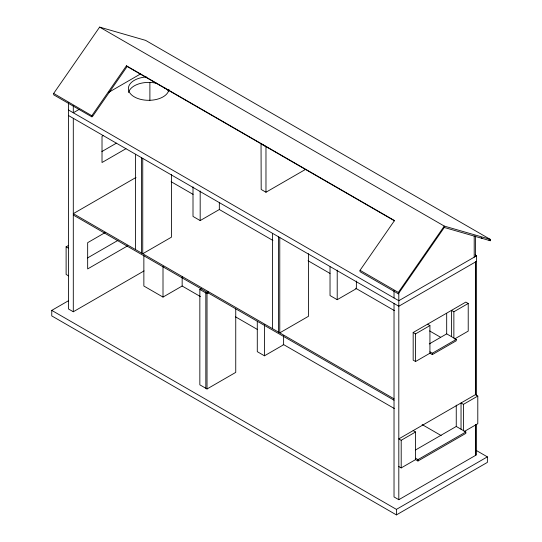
<?xml version="1.0" encoding="UTF-8"?>
<svg xmlns="http://www.w3.org/2000/svg" width="542" height="542" viewBox="0 0 542 542"><rect width="100%" height="100%" fill="white"/><g stroke="black" fill="none" stroke-linecap="round" stroke-linejoin="round"><path stroke-width="0.81" d="M53.672 93.427L99.626 27.1L145.581 40.365L490.239 239.354L490.239 240.736L444.284 227.471L398.336 293.798L360.037 271.691L360.037 270.309L394.501 220.56L126.435 65.792L91.971 115.541L91.971 116.923L53.672 94.809L53.672 93.427L92.689 116.232L127.153 66.483L126.435 65.792M398.336 293.798L398.336 292.416L444.284 226.089L490.239 239.354M79.132 109.409L73.299 112.777L73.299 105.405M108.312 92.56L140.683 73.875M103.475 135.432L102.018 136.266L102.018 162.525L125.954 148.704M101.876 151.55L116.381 143.176M136.028 177.437L73.299 213.656L394.027 398.824M68.509 275.837L66.117 274.455L66.117 246.82L68.272 245.573M105.067 232.62L87.662 242.674L87.662 268.927L127.553 245.899M87.513 257.958L117.98 240.37M193.006 186.848L193.006 216.434L200.181 220.58L219.334 209.524L219.334 202.776M476.371 450.51L487.373 456.859L487.373 462.387L396.419 514.9L51.761 315.911L51.761 310.383L68.495 300.722M265.973 192.234L265.973 146.631L261.041 143.732L261.19 189.47L265.973 192.234L305.519 169.402M68.509 102.641L68.509 309.001L73.299 311.765L144.057 270.919M143.86 255.289L143.86 286.027L163.006 297.084L182.159 286.027L200.445 296.589M235.743 308.987L235.743 372.388L207.024 388.973L199.842 384.827L199.842 289.475L201.278 288.649M207.979 291.684L205.825 292.931L205.825 388.282M199.842 289.475L207.024 293.622L208.48 292.782M330.031 266.806L330.031 295.546L337.212 299.692L356.365 288.642L356.365 281.047M257.287 321.23L257.287 351.663L264.462 355.809L283.615 344.753L283.615 335.471M476.601 395.653L476.601 255.797L398.81 300.708L68.509 110.012M476.601 261.325L398.81 306.237L68.509 115.541M429.271 343.926L446.683 333.872L456.256 339.4L456.256 340.782L432.32 354.603L429.928 353.221L415.565 361.514L413.173 360.132L413.173 332.49L465.829 302.09L468.22 303.473L468.22 331.108L454.582 338.987M413.173 332.49L415.565 333.872L429.928 325.586L429.928 353.221M451.466 336.636L451.466 310.383L453.864 311.765L468.22 303.473M429.928 351.839L432.32 353.221L456.256 339.4M464.155 431.574L477.793 423.695L477.793 396.06L475.402 394.678L398.81 438.898L401.202 440.28L415.565 431.988L415.565 459.623L401.202 467.915L398.81 466.533M461.039 429.223L461.039 402.97L463.437 404.352L477.793 396.06M415.639 449.907L456.256 426.459L465.829 431.988L465.829 433.37L417.957 461.005L415.565 459.623M415.565 458.241L417.957 459.623L465.829 431.988M394.027 303.473L394.027 496.933L398.81 499.697L475.402 455.483L475.402 424.799M51.761 310.383L396.419 509.372L487.373 456.859M488.776 239.889L490.239 240.736M481.147 237.694L482.583 238.527M99.626 27.1L444.284 226.089L444.284 227.471M475.138 254.95L476.601 255.797M127.153 66.483L394.488 220.831M360.037 270.309L398.336 292.416M427.536 324.204L429.928 325.586M171.123 181.692L193.094 194.375M219.456 209.598L272.911 240.458M308.059 260.749L330.024 273.432M355.654 288.229L394.461 310.634M429.61 330.932L440.592 337.273M73.299 215.038L394.027 400.206M235.567 316.86L257.511 329.536M283.12 344.319L394.325 408.519M422.123 424.569L441.147 435.551M413.173 430.605L415.565 431.988M66.117 246.82L68.509 248.202M164.727 87.899L165.445 88.59M476.601 424.372L476.601 454.792L475.53 455.409L475.53 424.996M475.53 261.942L475.53 394.576M475.402 236.014L475.402 256.488M475.402 262.016L475.402 394.678M474.203 235.892L474.203 257.179M463.437 404.352L463.437 430.605M456.256 405.125L456.256 426.459M453.864 311.765L453.864 338.018M446.683 313.364L446.683 333.872M432.32 353.221L432.32 354.603M417.957 459.623L417.957 461.005M415.565 333.872L415.565 361.514M401.202 440.28L401.202 467.915M398.81 292.517L398.81 499.697M396.419 509.372L396.419 514.9M394.027 290.573L394.027 297.944M337.212 270.106L337.212 299.692M308.493 253.717L308.493 316.277L279.774 332.856L279.774 237.511M278.574 236.82L278.574 332.165M272.592 233.365L272.592 328.716M264.462 324.529L264.462 355.809M207.024 293.622L207.024 388.973M200.181 190.994L200.181 220.58M182.159 276.813L182.159 286.027M171.462 174.605L171.462 237.166L142.742 253.744L142.742 158.393M163.006 266.21L163.006 297.084M149.89 82.533L149.89 100.277M141.543 157.702L141.543 253.053M135.561 154.246L135.561 249.598M73.299 118.305L73.299 311.765M128.556 92.594A20.311 11.728 0 0 1 157.282 83.495M167.248 89.349A20.311 11.728 0 0 1 168.311 91.083M168.962 89.355A20.311 11.728 0 0 1 148.569 100.317A20.311 11.728 0 0 1 128.413 89.213A20.311 11.728 0 0 1 146.421 76.944"/></g></svg>
